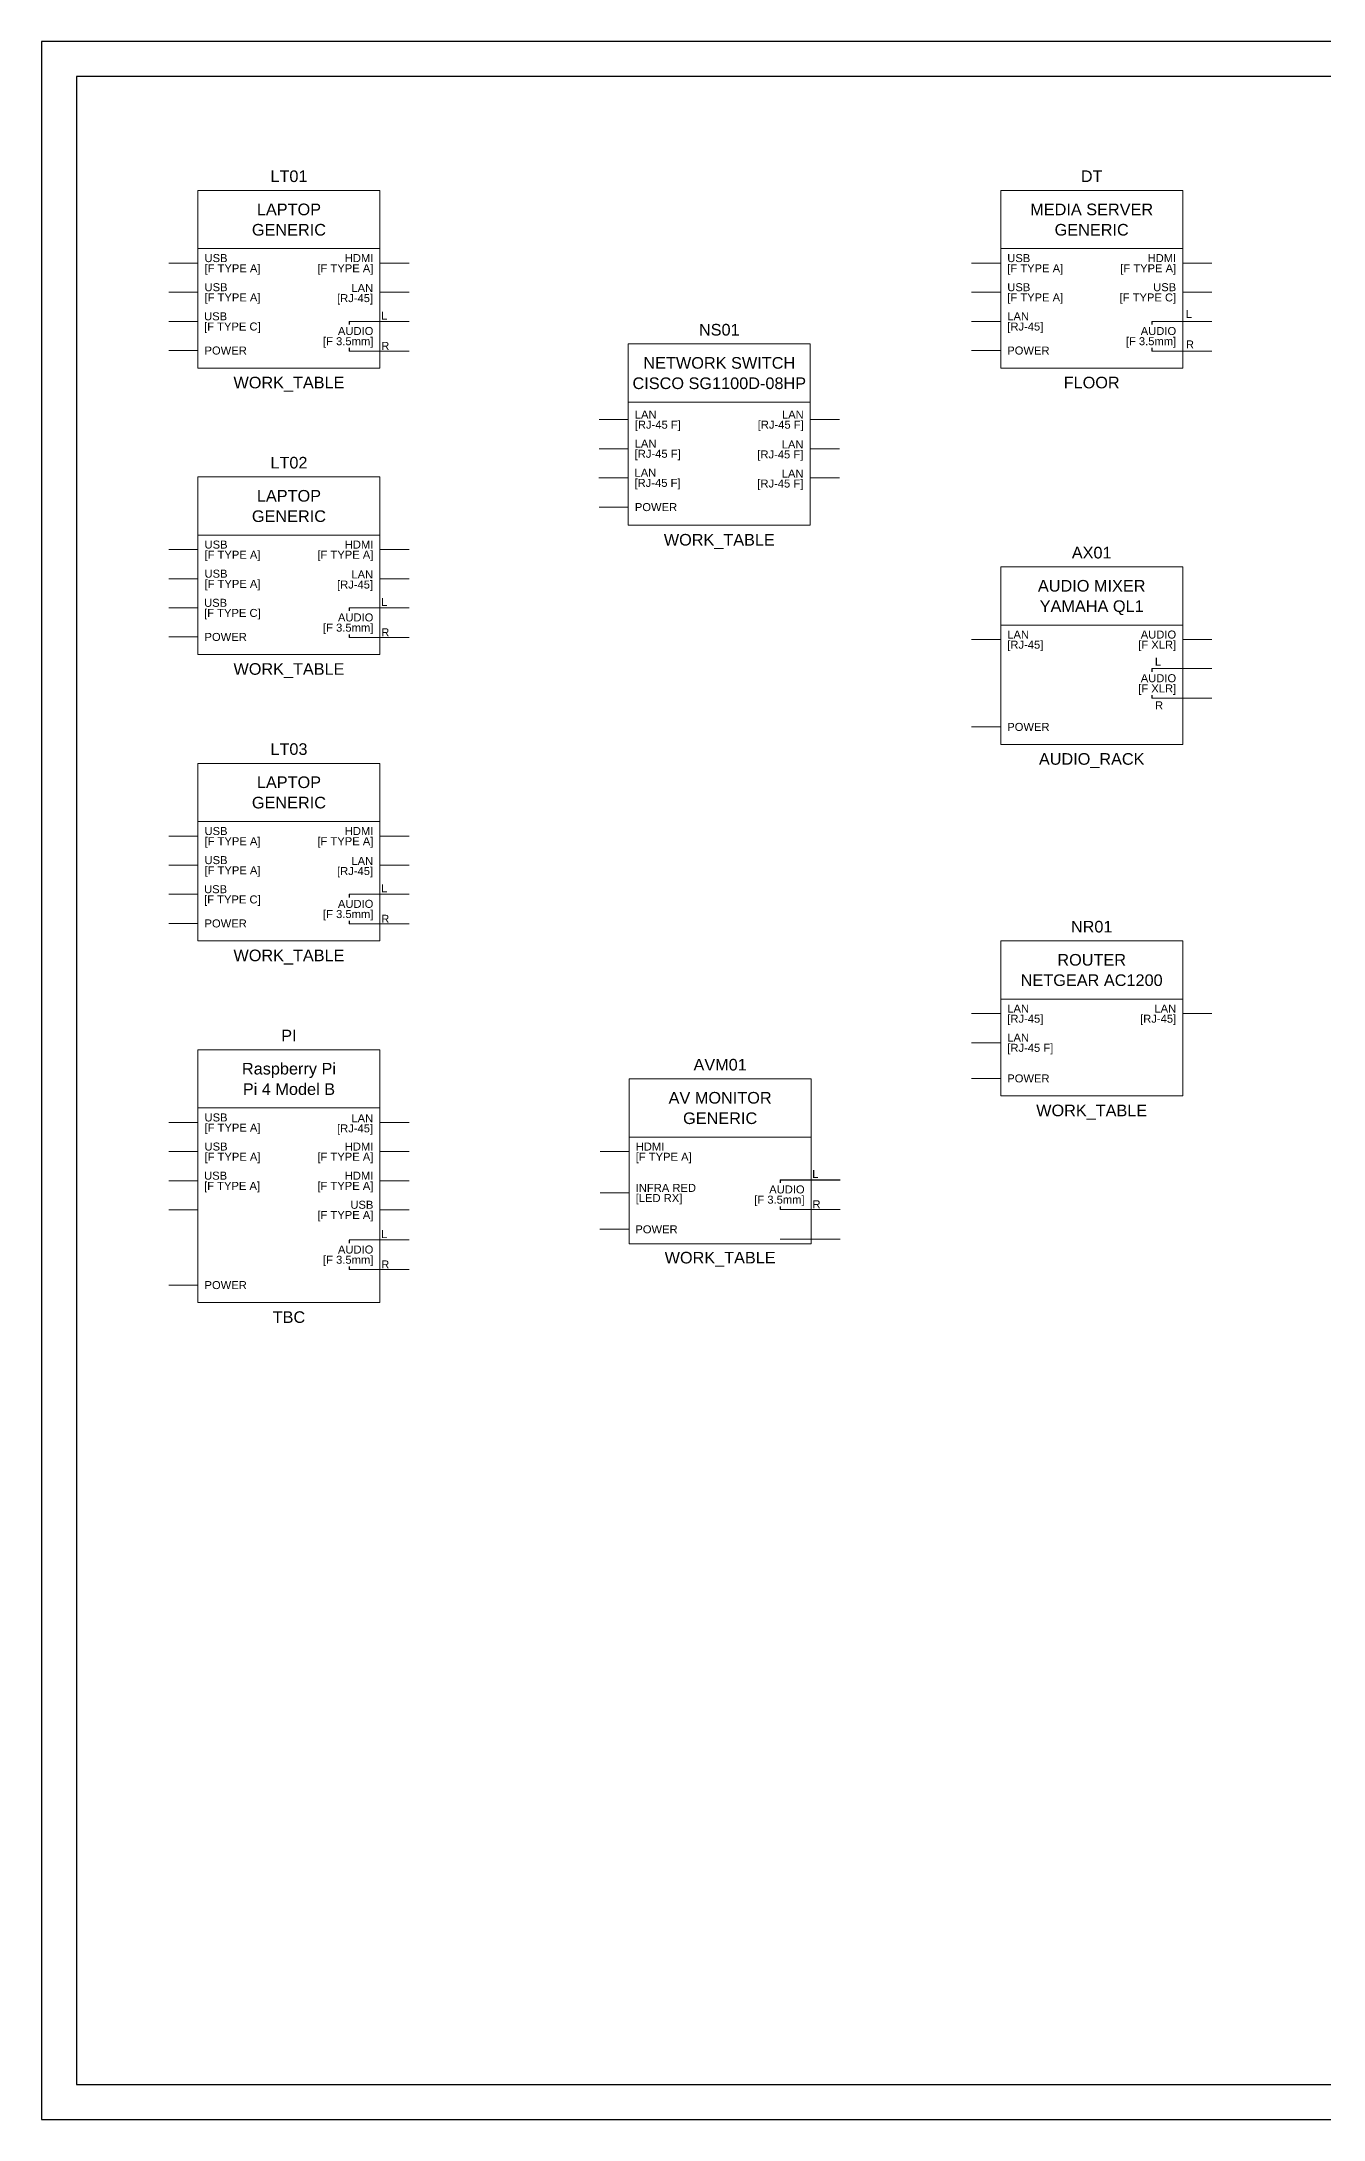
# Model space of a CAD drawing. Header units: millimetres. Extents: x 45 to 465, y 28 to 325.
# Drawn here: x 45 to 228.1, y 28 to 325 of the extents above; entities that cross this region are included whole.
import ezdxf
from ezdxf.enums import TextEntityAlignment as Align

# ---------------------------------------------------------------- set-up
doc = ezdxf.new("R2010")
doc.units = ezdxf.units.MM
doc.layers.add('BLOCK BORDER', color=7, linetype='Continuous', lineweight=18)
doc.styles.add('CAD_SALES', font='arial.ttf')

# ---------------------------------------------------------------- blocks, each defined once
blk = doc.blocks.new('A$C41004527')
at = {"color": 250, "style": 'CAD_SALES'}
blk.add_text('L', height=1.4, dxfattribs=at).set_placement((1.65, 1.25), align=Align.MIDDLE_RIGHT)

msp = doc.modelspace()

# ---------------------------------------------------------------- linework, layer by layer
for p, q in [((88.93, 285), (88.93, 284.56)), ((203.61, 285), (203.61, 284.56)), ((88.93, 281.2), (88.93, 280.77)), ((203.61, 281.2), (203.61, 280.77)), ((88.93, 244.05), (88.93, 243.62)), ((88.93, 240.26), (88.93, 239.82)), ((203.61, 235.37), (203.61, 234.93)), ((203.61, 231.57), (203.61, 231.14)), ((88.93, 203.11), (88.93, 202.67)), ((88.93, 199.32), (88.93, 198.88)), ((150.53, 162.3), (150.53, 161.86)), ((150.53, 162.3), (159.1, 162.3)), ((150.53, 158.5), (150.53, 158.07)), ((88.93, 153.7), (88.93, 153.27)), ((88.93, 149.91), (88.93, 149.47))]:
    msp.add_line(p, q)
for points in [[(45, 28), (465, 28), (465, 325), (45, 325)], [(50, 33), (460, 33), (460, 320), (50, 320)]]:
    msp.add_lwpolyline(points, close=True)
at = {"layer": 'BLOCK BORDER'}
for p, q in [((67.34, 295.4), (93.34, 295.4)), ((182.03, 295.4), (208.02, 295.4)), ((67.34, 293.32), (63.18, 293.32)), ((93.34, 293.32), (97.5, 293.32)), ((182.03, 293.32), (177.87, 293.32)), ((208.02, 293.32), (212.18, 293.32)), ((67.34, 289.16), (63.18, 289.16)), ((93.34, 289.16), (97.5, 289.16)), ((182.03, 289.16), (177.87, 289.16)), ((208.02, 289.16), (212.18, 289.16)), ((67.34, 285), (63.18, 285)), ((88.93, 285), (97.5, 285)), ((182.03, 285), (177.87, 285)), ((203.61, 285), (212.18, 285)), ((67.34, 280.84), (63.18, 280.84)), ((88.93, 280.77), (97.5, 280.77)), ((182.03, 280.84), (177.87, 280.84)), ((203.61, 280.77), (212.19, 280.77)), ((128.82, 273.46), (154.82, 273.46)), ((128.82, 270.96), (124.66, 270.96)), ((154.82, 270.96), (158.98, 270.96)), ((128.8, 266.8), (124.64, 266.8)), ((154.82, 266.8), (158.98, 266.8)), ((128.77, 262.64), (124.61, 262.64)), ((154.82, 262.64), (158.98, 262.64)), ((128.82, 258.46), (124.66, 258.46)), ((67.34, 254.45), (93.34, 254.45)), ((67.34, 252.38), (63.18, 252.38)), ((93.34, 252.38), (97.5, 252.38)), ((67.34, 248.22), (63.18, 248.22)), ((93.34, 248.22), (97.5, 248.22)), ((67.34, 244.06), (63.18, 244.06)), ((88.93, 244.06), (97.5, 244.06)), ((182.03, 241.6), (208.02, 241.6)), ((67.34, 239.9), (63.18, 239.9)), ((88.93, 239.82), (97.5, 239.82)), ((182.03, 239.52), (177.87, 239.52)), ((208.02, 239.52), (212.18, 239.52)), ((203.61, 235.37), (212.18, 235.37)), ((203.61, 231.14), (212.19, 231.14)), ((182.03, 227.04), (177.87, 227.04)), ((67.34, 211.43), (63.18, 211.43)), ((67.34, 213.51), (93.34, 213.51)), ((93.34, 211.43), (97.5, 211.43)), ((67.34, 207.27), (63.18, 207.27)), ((93.34, 207.27), (97.5, 207.27)), ((67.34, 203.11), (63.18, 203.11)), ((88.93, 203.11), (97.5, 203.11)), ((67.34, 198.95), (63.18, 198.95)), ((88.93, 198.88), (97.5, 198.88)), ((182.03, 188.14), (208.02, 188.14)), ((182.03, 186.06), (177.87, 186.06)), ((208.02, 186.06), (212.18, 186.06)), ((182.02, 181.9), (177.86, 181.9)), ((182.03, 176.8), (177.87, 176.8)), ((67.34, 172.57), (93.34, 172.57)), ((67.34, 170.49), (63.18, 170.49)), ((93.34, 170.49), (97.5, 170.49)), ((67.34, 166.33), (63.18, 166.33)), ((93.34, 166.33), (97.5, 166.33)), ((128.94, 166.33), (124.78, 166.33)), ((128.94, 168.41), (154.94, 168.41)), ((67.34, 162.17), (63.18, 162.17)), ((93.34, 162.17), (97.5, 162.17)), ((93.34, 162.17), (97.5, 162.17)), ((128.94, 160.42), (124.78, 160.42)), ((67.34, 158.01), (63.18, 158.01)), ((93.34, 158.01), (97.5, 158.01)), ((150.53, 158.08), (159.1, 158.08)), ((128.89, 155.23), (124.73, 155.23)), ((88.93, 153.71), (97.5, 153.71)), ((150.53, 153.84), (159.11, 153.84)), ((88.93, 149.47), (97.5, 149.47)), ((67.34, 147.26), (63.18, 147.26))]:
    msp.add_line(p, q, dxfattribs=at)
for points in [[(93.34, 278.34), (67.34, 278.34), (67.34, 303.72), (93.34, 303.72)], [(208.02, 278.34), (182.03, 278.34), (182.03, 303.72), (208.02, 303.72)], [(154.82, 255.87), (128.82, 255.87), (128.78, 281.78), (154.78, 281.78)], [(93.34, 237.4), (67.34, 237.4), (67.34, 262.77), (93.34, 262.77)], [(208.02, 224.54), (182.03, 224.54), (182.03, 249.92), (208.02, 249.92)], [(93.34, 196.46), (67.34, 196.46), (67.34, 221.83), (93.34, 221.83)], [(208.02, 174.3), (182.03, 174.3), (182.03, 196.46), (208.02, 196.46)], [(93.34, 144.76), (67.34, 144.76), (67.34, 180.89), (93.34, 180.89)], [(154.94, 153.16), (128.94, 153.16), (128.94, 176.73), (154.94, 176.73)]]:
    msp.add_lwpolyline(points, close=True, dxfattribs=at)

# ---------------------------------------------------------------- block references
at = {"xscale": 0.8188537479815572, "yscale": 0.8188537479815572, "zscale": 0.8188537479815572}
msp.add_blockref('A$C41004527', (203.59, 235.36), dxfattribs=at)

# ---------------------------------------------------------------- texts
at = {"style": 'CAD_SALES'}
for s, height, p in [('LAPTOP', 1.664, (80.34, 301.01)), ('MEDIA SERVER', 1.6639, (195.02, 301.01)), ('GENERIC', 1.664, (80.34, 298.1)), ('GENERIC', 1.664, (195.02, 298.1)), ('NETWORK SWITCH', 1.6639, (141.82, 279.07)), ('CISCO SG1100D-08HP', 1.6639, (141.82, 276.16)), ('LAPTOP', 1.664, (80.34, 260.07)), ('GENERIC', 1.664, (80.34, 257.16)), ('AUDIO MIXER', 1.6639, (195.02, 247.21)), ('YAMAHA QL1', 1.664, (195.02, 244.3)), ('LAPTOP', 1.664, (80.34, 219.13)), ('GENERIC', 1.664, (80.34, 216.22)), ('ROUTER', 1.664, (195.02, 193.75)), ('NETGEAR AC1200', 1.6639, (195.02, 190.84)), ('Raspberry Pi', 1.6639, (80.34, 178.19)), ('Pi 4 Model B', 1.6639, (80.34, 175.27)), ('AV MONITOR', 1.664, (141.94, 174.03)), ('GENERIC', 1.664, (141.94, 171.11))]:
    msp.add_text(s, height=height, dxfattribs=at).set_placement(p, align=Align.MIDDLE_CENTER)
for s, p in [('USB', (68.28, 294.05)), ('USB', (182.96, 294.05)), ('[F TYPE A]', (68.28, 292.59)), ('[F TYPE A]', (182.96, 292.59)), ('[F TYPE A]', (68.28, 288.43)), ('USB', (68.28, 289.89)), ('[RJ-45]', (87.21, 288.33)), ('LAN', (89.26, 289.77)), ('[F TYPE A]', (182.96, 288.43)), ('USB', (182.96, 289.89)), ('USB', (68.22, 285.73)), ('LAN', (182.96, 285.73)), ('[F TYPE C]', (68.22, 284.27)), ('[RJ-45]', (182.96, 284.27)), ('POWER', (68.28, 280.84)), ('POWER', (182.96, 280.84)), ('[RJ-45 F]', (129.75, 270.24)), ('LAN', (129.75, 271.69)), ('LAN', (129.73, 267.53)), ('LAN', (150.74, 267.41)), ('[RJ-45 F]', (129.73, 266.08)), ('[RJ-45 F]', (147.25, 265.99)), ('[RJ-45 F]', (129.71, 261.92)), ('LAN', (129.71, 263.37)), ('[RJ-45 F]', (147.25, 261.83)), ('LAN', (150.74, 263.25)), ('POWER', (129.76, 258.46)), ('USB', (68.28, 253.1)), ('[F TYPE A]', (68.28, 251.65)), ('USB', (68.28, 248.94)), ('[F TYPE A]', (68.28, 247.49)), ('[RJ-45]', (87.21, 247.39)), ('LAN', (89.26, 248.83)), ('[F TYPE C]', (68.22, 243.33)), ('USB', (68.22, 244.78)), ('LAN', (182.96, 240.24)), ('POWER', (68.28, 239.9)), ('[RJ-45]', (182.96, 238.79)), ('POWER', (182.96, 227.04)), ('[F TYPE A]', (68.28, 210.7)), ('USB', (68.28, 212.16)), ('USB', (68.28, 208)), ('LAN', (89.26, 207.88)), ('[F TYPE A]', (68.28, 206.54)), ('[RJ-45]', (87.21, 206.44)), ('[F TYPE C]', (68.22, 202.38)), ('USB', (68.22, 203.84)), ('POWER', (68.28, 198.95)), ('LAN', (182.96, 186.79)), ('[RJ-45]', (182.96, 185.33)), ('[RJ-45 F]', (182.96, 181.17)), ('LAN', (182.96, 182.63)), ('POWER', (182.96, 176.8)), ('[F TYPE A]', (68.28, 169.76)), ('USB', (68.28, 171.22)), ('[RJ-45]', (87.21, 169.66)), ('LAN', (89.26, 171.1)), ('USB', (68.28, 167.06)), ('HDMI', (129.88, 167.06)), ('USB', (68.22, 162.9)), ('[F TYPE A]', (68.28, 165.6)), ('[F TYPE A]', (129.88, 165.6)), ('[F TYPE A]', (68.22, 161.44)), ('INFRA RED', (129.88, 161.15)), ('[LED RX]', (129.88, 159.7)), ('POWER', (129.83, 155.23)), ('POWER', (68.28, 147.26))]:
    msp.add_text(s, height=1.144, dxfattribs=at).set_placement(p, align=Align.MIDDLE_LEFT)
for s, height, p in [('HDMI', 1.144, (92.4, 294.05)), ('HDMI', 1.144, (207.09, 294.05)), ('[F TYPE A]', 1.144, (92.4, 292.59)), ('[F TYPE A]', 1.144, (207.09, 292.59)), ('[F TYPE C]', 1.144, (207.09, 288.43)), ('USB', 1.144, (207.09, 289.89)), ('L', 1.14, (94.38, 285.84)), ('L', 1.14, (209.34, 286.05)), ('[F 3.5mm]', 1.144, (92.4, 282.17)), ('AUDIO', 1.144, (92.4, 283.63)), ('[F 3.5mm]', 1.144, (207.09, 282.17)), ('AUDIO', 1.144, (207.09, 283.63)), ('R', 1.14, (209.64, 281.71)), ('R', 1.14, (94.68, 281.5)), ('[RJ-45 F]', 1.144, (153.88, 270.24)), ('LAN', 1.144, (153.88, 271.69)), ('HDMI', 1.144, (92.4, 253.1)), ('[F TYPE A]', 1.144, (92.4, 251.65)), ('L', 1.14, (94.38, 244.9)), ('[F 3.5mm]', 1.144, (92.4, 241.23)), ('AUDIO', 1.144, (92.4, 242.69)), ('R', 1.14, (94.68, 240.56)), ('AUDIO', 1.144, (207.09, 240.24)), ('[F XLR]', 1.144, (207.09, 238.79)), ('[F XLR]', 1.144, (207.09, 232.54)), ('AUDIO', 1.144, (207.09, 234)), ('R', 1.14, (205.22, 230.12)), ('[F TYPE A]', 1.144, (92.4, 210.7)), ('HDMI', 1.144, (92.4, 212.16)), ('AUDIO', 1.144, (92.4, 201.75)), ('L', 1.14, (94.38, 203.96)), ('[F 3.5mm]', 1.144, (92.4, 200.29)), ('R', 1.14, (94.68, 199.61)), ('LAN', 1.144, (207.09, 186.79)), ('[RJ-45]', 1.144, (207.09, 185.33)), ('HDMI', 1.144, (92.4, 167.06)), ('[F TYPE A]', 1.144, (92.4, 165.6)), ('HDMI', 1.144, (92.4, 162.9)), ('L', 1.14, (155.98, 163.14)), ('[F TYPE A]', 1.144, (92.4, 161.44)), ('AUDIO', 1.144, (154.01, 160.93)), ('[F TYPE A]', 1.144, (92.4, 157.28)), ('USB', 1.144, (92.4, 158.74)), ('[F 3.5mm]', 1.144, (154.01, 159.47)), ('R', 1.14, (156.29, 158.8)), ('L', 1.14, (94.38, 154.55)), ('[F 3.5mm]', 1.144, (92.4, 150.88)), ('AUDIO', 1.144, (92.4, 152.34)), ('R', 1.14, (94.68, 150.21))]:
    msp.add_text(s, height=height, dxfattribs=at).set_placement(p, align=Align.MIDDLE_RIGHT)
for tag, text, height, p in [('LT01', '', 1.66, (80.34, 305.75)), ('DT', '', 1.66, (195.02, 305.75)), ('NS01', 'Network Switch', 1.6639, (141.82, 283.81)), ('WORK_TABLE', '', 1.66, (80.34, 276.26)), ('FLOOR', '', 1.66, (195.02, 276.26)), ('LT02', '', 1.66, (80.34, 264.81)), ('WORK_TABLE', '', 1.66, (141.82, 253.79)), ('AX01', '', 1.66, (195.02, 251.95)), ('WORK_TABLE', '', 1.66, (80.34, 235.32)), ('LT03', '', 1.66, (80.34, 223.87)), ('AUDIO_RACK', '', 1.66, (195.02, 222.46)), ('NR01', '', 1.66, (195.02, 198.49)), ('WORK_TABLE', '', 1.66, (80.34, 194.38)), ('PI', '', 1.66, (80.34, 182.92)), ('AVM01', '', 1.66, (141.94, 178.76)), ('WORK_TABLE', '', 1.66, (195.02, 172.22)), ('WORK_TABLE', '', 1.66, (141.94, 151.18)), ('TBC', '', 1.66, (80.34, 142.68))]:
    msp.add_attdef(tag, text=text, height=height, dxfattribs=at).set_placement(p, align=Align.MIDDLE_CENTER)

doc.saveas('drawing.dxf')
